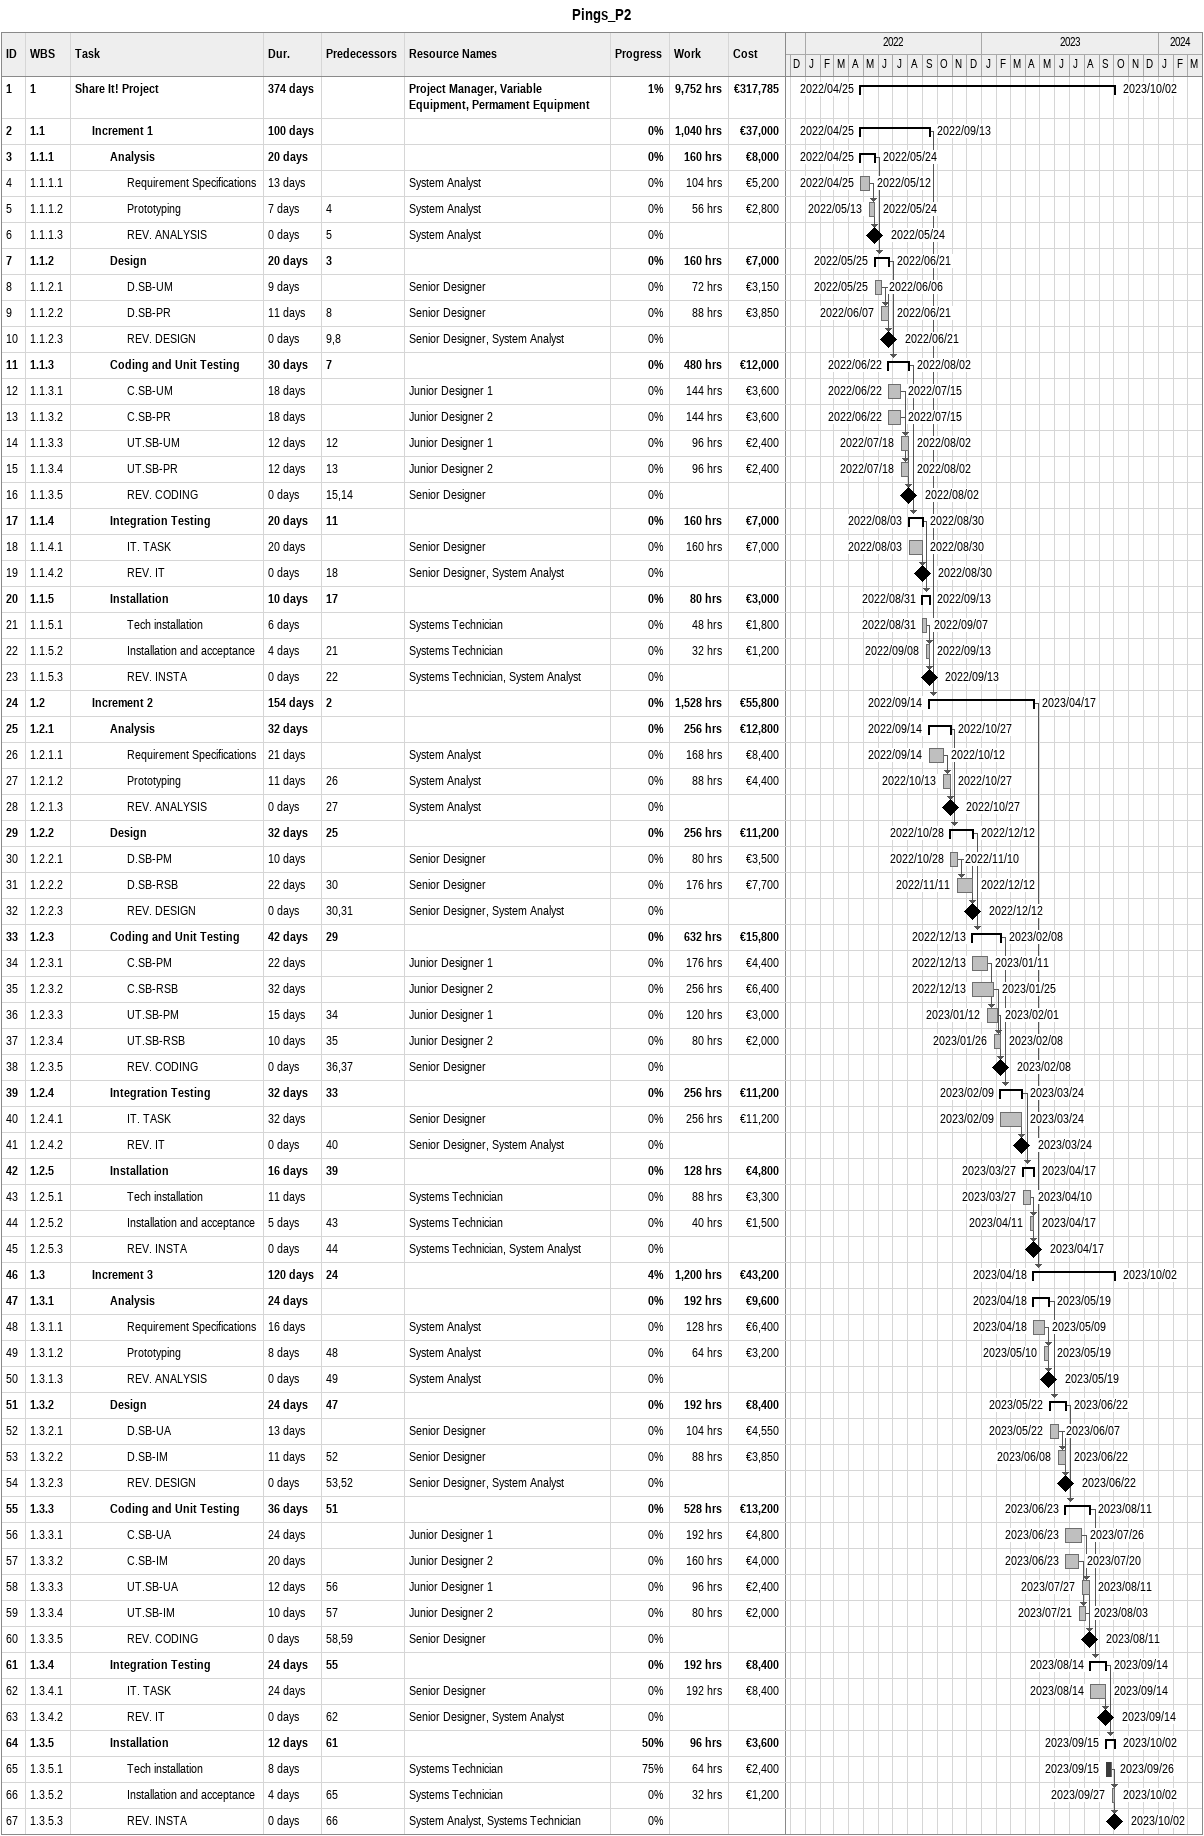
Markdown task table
Pings_P2

| ID | WBS | Task | Duration | Start | Finish | Predecessors | Resources | % complete | Work (h) | Cost (€) |
|---|---|---|---|---|---|---|---|---|---|---|
| 1 | 1 | **Share It! Project** | 374d | 2022-04-25 | 2023-10-02 |  | Project Manager, Variable Equipment, Permament Equipment | 1 | 9752 | 317785 |
| 2 | 1.1 | **Increment 1** | 100d | 2022-04-25 | 2022-09-13 |  |  | 0 | 1040 | 37000 |
| 3 | 1.1.1 | **Analysis** | 20d | 2022-04-25 | 2022-05-24 |  |  | 0 | 160 | 8000 |
| 4 | 1.1.1.1 | Requirement Specifications | 13d | 2022-04-25 | 2022-05-12 |  | System Analyst | 0 | 104 | 5200 |
| 5 | 1.1.1.2 | Prototyping | 7d | 2022-05-13 | 2022-05-24 | 4 | System Analyst | 0 | 56 | 2800 |
| 6 | 1.1.1.3 | REV. ANALYSIS | 0d | 2022-05-24 | 2022-05-24 | 5 | System Analyst | 0 |  |  |
| 7 | 1.1.2 | **Design** | 20d | 2022-05-25 | 2022-06-21 | 3 |  | 0 | 160 | 7000 |
| 8 | 1.1.2.1 | D.SB-UM | 9d | 2022-05-25 | 2022-06-06 |  | Senior Designer | 0 | 72 | 3150 |
| 9 | 1.1.2.2 | D.SB-PR | 11d | 2022-06-07 | 2022-06-21 | 8 | Senior Designer | 0 | 88 | 3850 |
| 10 | 1.1.2.3 | REV. DESIGN | 0d | 2022-06-21 | 2022-06-21 | 9, 8 | Senior Designer, System Analyst | 0 |  |  |
| 11 | 1.1.3 | **Coding and Unit Testing** | 30d | 2022-06-22 | 2022-08-02 | 7 |  | 0 | 480 | 12000 |
| 12 | 1.1.3.1 | C.SB-UM | 18d | 2022-06-22 | 2022-07-15 |  | Junior Designer 1 | 0 | 144 | 3600 |
| 13 | 1.1.3.2 | C.SB-PR | 18d | 2022-06-22 | 2022-07-15 |  | Junior Designer 2 | 0 | 144 | 3600 |
| 14 | 1.1.3.3 | UT.SB-UM | 12d | 2022-07-18 | 2022-08-02 | 12 | Junior Designer 1 | 0 | 96 | 2400 |
| 15 | 1.1.3.4 | UT.SB-PR | 12d | 2022-07-18 | 2022-08-02 | 13 | Junior Designer 2 | 0 | 96 | 2400 |
| 16 | 1.1.3.5 | REV. CODING | 0d | 2022-08-02 | 2022-08-02 | 15, 14 | Senior Designer | 0 |  |  |
| 17 | 1.1.4 | **Integration Testing** | 20d | 2022-08-03 | 2022-08-30 | 11 |  | 0 | 160 | 7000 |
| 18 | 1.1.4.1 | IT. TASK | 20d | 2022-08-03 | 2022-08-30 |  | Senior Designer | 0 | 160 | 7000 |
| 19 | 1.1.4.2 | REV. IT | 0d | 2022-08-30 | 2022-08-30 | 18 | Senior Designer, System Analyst | 0 |  |  |
| 20 | 1.1.5 | **Installation** | 10d | 2022-08-31 | 2022-09-13 | 17 |  | 0 | 80 | 3000 |
| 21 | 1.1.5.1 | Tech installation | 6d | 2022-08-31 | 2022-09-07 |  | Systems Technician | 0 | 48 | 1800 |
| 22 | 1.1.5.2 | Installation and acceptance | 4d | 2022-09-08 | 2022-09-13 | 21 | Systems Technician | 0 | 32 | 1200 |
| 23 | 1.1.5.3 | REV. INSTA | 0d | 2022-09-13 | 2022-09-13 | 22 | Systems Technician, System Analyst | 0 |  |  |
| 24 | 1.2 | **Increment 2** | 154d | 2022-09-14 | 2023-04-17 | 2 |  | 0 | 1528 | 55800 |
| 25 | 1.2.1 | **Analysis** | 32d | 2022-09-14 | 2022-10-27 |  |  | 0 | 256 | 12800 |
| 26 | 1.2.1.1 | Requirement Specifications | 21d | 2022-09-14 | 2022-10-12 |  | System Analyst | 0 | 168 | 8400 |
| 27 | 1.2.1.2 | Prototyping | 11d | 2022-10-13 | 2022-10-27 | 26 | System Analyst | 0 | 88 | 4400 |
| 28 | 1.2.1.3 | REV. ANALYSIS | 0d | 2022-10-27 | 2022-10-27 | 27 | System Analyst | 0 |  |  |
| 29 | 1.2.2 | **Design** | 32d | 2022-10-28 | 2022-12-12 | 25 |  | 0 | 256 | 11200 |
| 30 | 1.2.2.1 | D.SB-PM | 10d | 2022-10-28 | 2022-11-10 |  | Senior Designer | 0 | 80 | 3500 |
| 31 | 1.2.2.2 | D.SB-RSB | 22d | 2022-11-11 | 2022-12-12 | 30 | Senior Designer | 0 | 176 | 7700 |
| 32 | 1.2.2.3 | REV. DESIGN | 0d | 2022-12-12 | 2022-12-12 | 30, 31 | Senior Designer, System Analyst | 0 |  |  |
| 33 | 1.2.3 | **Coding and Unit Testing** | 42d | 2022-12-13 | 2023-02-08 | 29 |  | 0 | 632 | 15800 |
| 34 | 1.2.3.1 | C.SB-PM | 22d | 2022-12-13 | 2023-01-11 |  | Junior Designer 1 | 0 | 176 | 4400 |
| 35 | 1.2.3.2 | C.SB-RSB | 32d | 2022-12-13 | 2023-01-25 |  | Junior Designer 2 | 0 | 256 | 6400 |
| 36 | 1.2.3.3 | UT.SB-PM | 15d | 2023-01-12 | 2023-02-01 | 34 | Junior Designer 1 | 0 | 120 | 3000 |
| 37 | 1.2.3.4 | UT.SB-RSB | 10d | 2023-01-26 | 2023-02-08 | 35 | Junior Designer 2 | 0 | 80 | 2000 |
| 38 | 1.2.3.5 | REV. CODING | 0d | 2023-02-08 | 2023-02-08 | 36, 37 | Senior Designer | 0 |  |  |
| 39 | 1.2.4 | **Integration Testing** | 32d | 2023-02-09 | 2023-03-24 | 33 |  | 0 | 256 | 11200 |
| 40 | 1.2.4.1 | IT. TASK | 32d | 2023-02-09 | 2023-03-24 |  | Senior Designer | 0 | 256 | 11200 |
| 41 | 1.2.4.2 | REV. IT | 0d | 2023-03-24 | 2023-03-24 | 40 | Senior Designer, System Analyst | 0 |  |  |
| 42 | 1.2.5 | **Installation** | 16d | 2023-03-27 | 2023-04-17 | 39 |  | 0 | 128 | 4800 |
| 43 | 1.2.5.1 | Tech installation | 11d | 2023-03-27 | 2023-04-10 |  | Systems Technician | 0 | 88 | 3300 |
| 44 | 1.2.5.2 | Installation and acceptance | 5d | 2023-04-11 | 2023-04-17 | 43 | Systems Technician | 0 | 40 | 1500 |
| 45 | 1.2.5.3 | REV. INSTA | 0d | 2023-04-17 | 2023-04-17 | 44 | Systems Technician, System Analyst | 0 |  |  |
| 46 | 1.3 | **Increment 3** | 120d | 2023-04-18 | 2023-10-02 | 24 |  | 4 | 1200 | 43200 |
| 47 | 1.3.1 | **Analysis** | 24d | 2023-04-18 | 2023-05-19 |  |  | 0 | 192 | 9600 |
| 48 | 1.3.1.1 | Requirement Specifications | 16d | 2023-04-18 | 2023-05-09 |  | System Analyst | 0 | 128 | 6400 |
| 49 | 1.3.1.2 | Prototyping | 8d | 2023-05-10 | 2023-05-19 | 48 | System Analyst | 0 | 64 | 3200 |
| 50 | 1.3.1.3 | REV. ANALYSIS | 0d | 2023-05-19 | 2023-05-19 | 49 | System Analyst | 0 |  |  |
| 51 | 1.3.2 | **Design** | 24d | 2023-05-22 | 2023-06-22 | 47 |  | 0 | 192 | 8400 |
| 52 | 1.3.2.1 | D.SB-UA | 13d | 2023-05-22 | 2023-06-07 |  | Senior Designer | 0 | 104 | 4550 |
| 53 | 1.3.2.2 | D.SB-IM | 11d | 2023-06-08 | 2023-06-22 | 52 | Senior Designer | 0 | 88 | 3850 |
| 54 | 1.3.2.3 | REV. DESIGN | 0d | 2023-06-22 | 2023-06-22 | 53, 52 | Senior Designer, System Analyst | 0 |  |  |
| 55 | 1.3.3 | **Coding and Unit Testing** | 36d | 2023-06-23 | 2023-08-11 | 51 |  | 0 | 528 | 13200 |
| 56 | 1.3.3.1 | C.SB-UA | 24d | 2023-06-23 | 2023-07-26 |  | Junior Designer 1 | 0 | 192 | 4800 |
| 57 | 1.3.3.2 | C.SB-IM | 20d | 2023-06-23 | 2023-07-20 |  | Junior Designer 2 | 0 | 160 | 4000 |
| 58 | 1.3.3.3 | UT.SB-UA | 12d | 2023-07-27 | 2023-08-11 | 56 | Junior Designer 1 | 0 | 96 | 2400 |
| 59 | 1.3.3.4 | UT.SB-IM | 10d | 2023-07-21 | 2023-08-03 | 57 | Junior Designer 2 | 0 | 80 | 2000 |
| 60 | 1.3.3.5 | REV. CODING | 0d | 2023-08-11 | 2023-08-11 | 58, 59 | Senior Designer | 0 |  |  |
| 61 | 1.3.4 | **Integration Testing** | 24d | 2023-08-14 | 2023-09-14 | 55 |  | 0 | 192 | 8400 |
| 62 | 1.3.4.1 | IT. TASK | 24d | 2023-08-14 | 2023-09-14 |  | Senior Designer | 0 | 192 | 8400 |
| 63 | 1.3.4.2 | REV. IT | 0d | 2023-09-14 | 2023-09-14 | 62 | Senior Designer, System Analyst | 0 |  |  |
| 64 | 1.3.5 | **Installation** | 12d | 2023-09-15 | 2023-10-02 | 61 |  | 50 | 96 | 3600 |
| 65 | 1.3.5.1 | Tech installation | 8d | 2023-09-15 | 2023-09-26 |  | Systems Technician | 75 | 64 | 2400 |
| 66 | 1.3.5.2 | Installation and acceptance | 4d | 2023-09-27 | 2023-10-02 | 65 | Systems Technician | 0 | 32 | 1200 |
| 67 | 1.3.5.3 | REV. INSTA | 0d | 2023-10-02 | 2023-10-02 | 66 | System Analyst, Systems Technician | 0 |  |  |
